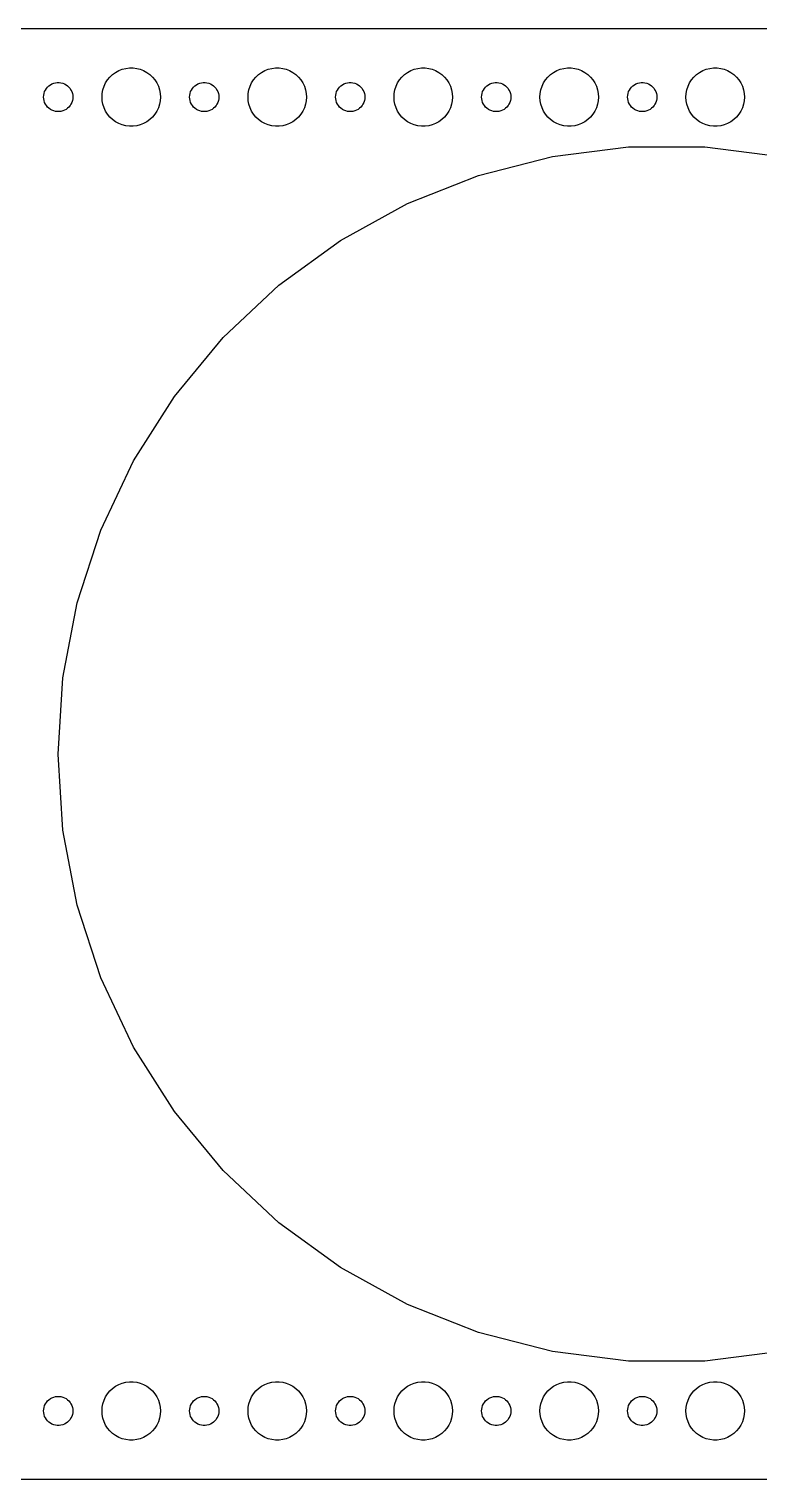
# Model space of a CAD drawing. Header units: metres. Extents: x -337 to 337, y -74 to 74.
# Drawn here: x 64.5 to 139.5, y -74.5 to 74.5 of the extents above; entities that cross this region are included whole.
import ezdxf

# ---------------------------------------------------------------- set-up
doc = ezdxf.new("R2010")
doc.units = ezdxf.units.M

msp = doc.modelspace()

# ---------------------------------------------------------------- linework, layer by layer
for p, q in [((332.314, 74.4901), (-332.314, 74.4901)), ((73.0877, 69.8115), (73.3925, 70.033)), ((73.3925, 70.033), (73.7227, 70.2145)), ((73.7227, 70.2145), (74.073, 70.3532)), ((74.073, 70.3532), (74.4379, 70.4469)), ((74.4379, 70.4469), (74.8116, 70.4941)), ((74.8116, 70.4941), (75.1884, 70.4941)), ((75.1884, 70.4941), (75.5621, 70.4469)), ((75.5621, 70.4469), (75.927, 70.3532)), ((75.927, 70.3532), (76.2773, 70.2145)), ((76.2773, 70.2145), (76.6075, 70.033)), ((76.6075, 70.033), (76.9123, 69.8115)), ((88.0877, 69.8115), (88.3925, 70.033)), ((88.3925, 70.033), (88.7227, 70.2145)), ((88.7227, 70.2145), (89.073, 70.3532)), ((89.073, 70.3532), (89.4379, 70.4469)), ((89.4379, 70.4469), (89.8116, 70.4941)), ((89.8116, 70.4941), (90.1884, 70.4941)), ((90.1884, 70.4941), (90.5621, 70.4469)), ((90.5621, 70.4469), (90.927, 70.3532)), ((90.927, 70.3532), (91.2773, 70.2145)), ((91.2773, 70.2145), (91.6075, 70.033)), ((91.6075, 70.033), (91.9123, 69.8115)), ((103.088, 69.8115), (103.393, 70.033)), ((103.393, 70.033), (103.723, 70.2145)), ((103.723, 70.2145), (104.073, 70.3532)), ((104.073, 70.3532), (104.438, 70.4469)), ((104.438, 70.4469), (104.812, 70.4941)), ((104.812, 70.4941), (105.188, 70.4941)), ((105.188, 70.4941), (105.562, 70.4469)), ((105.562, 70.4469), (105.927, 70.3532)), ((105.927, 70.3532), (106.277, 70.2145)), ((106.277, 70.2145), (106.607, 70.033)), ((106.607, 70.033), (106.912, 69.8115)), ((118.088, 69.8115), (118.393, 70.033)), ((118.393, 70.033), (118.723, 70.2145)), ((118.723, 70.2145), (119.073, 70.3532)), ((119.073, 70.3532), (119.438, 70.4469)), ((119.438, 70.4469), (119.812, 70.4941)), ((119.812, 70.4941), (120.188, 70.4941)), ((120.188, 70.4941), (120.562, 70.4469)), ((120.562, 70.4469), (120.927, 70.3532)), ((120.927, 70.3532), (121.277, 70.2145)), ((121.277, 70.2145), (121.607, 70.033)), ((121.607, 70.033), (121.912, 69.8115)), ((133.088, 69.8115), (133.393, 70.033)), ((133.393, 70.033), (133.723, 70.2145)), ((133.723, 70.2145), (134.073, 70.3532)), ((134.073, 70.3532), (134.438, 70.4469)), ((134.438, 70.4469), (134.812, 70.4941)), ((134.812, 70.4941), (135.188, 70.4941)), ((135.188, 70.4941), (135.562, 70.4469)), ((135.562, 70.4469), (135.927, 70.3532)), ((135.927, 70.3532), (136.277, 70.2145)), ((136.277, 70.2145), (136.607, 70.033)), ((136.607, 70.033), (136.912, 69.8115)), ((66.4065, 68.5268), (66.5439, 68.6558)), ((66.5439, 68.6558), (66.6963, 68.7665)), ((66.6963, 68.7665), (66.8613, 68.8572)), ((66.8613, 68.8572), (67.0365, 68.9266)), ((67.0365, 68.9266), (67.2189, 68.9734)), ((67.2189, 68.9734), (67.4058, 68.997)), ((67.4058, 68.997), (67.5942, 68.997)), ((67.5942, 68.997), (67.7811, 68.9734)), ((67.7811, 68.9734), (67.9635, 68.9266)), ((67.9635, 68.9266), (68.1387, 68.8572)), ((68.1387, 68.8572), (68.3037, 68.7665)), ((68.3037, 68.7665), (68.4561, 68.6558)), ((68.4561, 68.6558), (68.5934, 68.5268)), ((72.0943, 68.2461), (72.2107, 68.6044)), ((72.2107, 68.6044), (72.3711, 68.9453)), ((72.3711, 68.9453), (72.573, 69.2634)), ((72.573, 69.2634), (72.8131, 69.5536)), ((72.8131, 69.5536), (73.0877, 69.8115)), ((76.9123, 69.8115), (77.1869, 69.5536)), ((77.1869, 69.5536), (77.427, 69.2634)), ((77.427, 69.2634), (77.6289, 68.9453)), ((77.6289, 68.9453), (77.7893, 68.6044)), ((77.7893, 68.6044), (77.9057, 68.2461)), ((81.4065, 68.5268), (81.5439, 68.6558)), ((81.5439, 68.6558), (81.6963, 68.7665)), ((81.6963, 68.7665), (81.8613, 68.8572)), ((81.8613, 68.8572), (82.0365, 68.9266)), ((82.0365, 68.9266), (82.2189, 68.9734)), ((82.2189, 68.9734), (82.4058, 68.997)), ((82.4058, 68.997), (82.5942, 68.997)), ((82.5942, 68.997), (82.7811, 68.9734)), ((82.7811, 68.9734), (82.9635, 68.9266)), ((82.9635, 68.9266), (83.1387, 68.8572)), ((83.1387, 68.8572), (83.3037, 68.7665)), ((83.3037, 68.7665), (83.4561, 68.6558)), ((83.4561, 68.6558), (83.5934, 68.5268)), ((87.0943, 68.2461), (87.2107, 68.6044)), ((87.2107, 68.6044), (87.3711, 68.9453)), ((87.3711, 68.9453), (87.573, 69.2634)), ((87.573, 69.2634), (87.8131, 69.5536)), ((87.8131, 69.5536), (88.0877, 69.8115)), ((91.9123, 69.8115), (92.1869, 69.5536)), ((92.1869, 69.5536), (92.427, 69.2634)), ((92.427, 69.2634), (92.6289, 68.9453)), ((92.6289, 68.9453), (92.7893, 68.6044)), ((92.7893, 68.6044), (92.9057, 68.2461)), ((96.4065, 68.5268), (96.5439, 68.6558)), ((96.5439, 68.6558), (96.6963, 68.7665)), ((96.6963, 68.7665), (96.8613, 68.8572)), ((96.8613, 68.8572), (97.0365, 68.9266)), ((97.0365, 68.9266), (97.2189, 68.9734)), ((97.2189, 68.9734), (97.4058, 68.997)), ((97.4058, 68.997), (97.5942, 68.997)), ((97.5942, 68.997), (97.7811, 68.9734)), ((97.7811, 68.9734), (97.9635, 68.9266)), ((97.9635, 68.9266), (98.1387, 68.8572)), ((98.1387, 68.8572), (98.3037, 68.7665)), ((98.3037, 68.7665), (98.4561, 68.6558)), ((98.4561, 68.6558), (98.5934, 68.5268)), ((102.094, 68.2461), (102.211, 68.6044)), ((102.211, 68.6044), (102.371, 68.9453)), ((102.371, 68.9453), (102.573, 69.2634)), ((102.573, 69.2634), (102.813, 69.5536)), ((102.813, 69.5536), (103.088, 69.8115)), ((106.912, 69.8115), (107.187, 69.5536)), ((107.187, 69.5536), (107.427, 69.2634)), ((107.427, 69.2634), (107.629, 68.9453)), ((107.629, 68.9453), (107.789, 68.6044)), ((107.789, 68.6044), (107.906, 68.2461)), ((111.407, 68.5268), (111.544, 68.6558)), ((111.544, 68.6558), (111.696, 68.7665)), ((111.696, 68.7665), (111.861, 68.8572)), ((111.861, 68.8572), (112.036, 68.9266)), ((112.036, 68.9266), (112.219, 68.9734)), ((112.219, 68.9734), (112.406, 68.997)), ((112.406, 68.997), (112.594, 68.997)), ((112.594, 68.997), (112.781, 68.9734)), ((112.781, 68.9734), (112.964, 68.9266)), ((112.964, 68.9266), (113.139, 68.8572)), ((113.139, 68.8572), (113.304, 68.7665)), ((113.304, 68.7665), (113.456, 68.6558)), ((113.456, 68.6558), (113.593, 68.5268)), ((117.094, 68.2461), (117.211, 68.6044)), ((117.211, 68.6044), (117.371, 68.9453)), ((117.371, 68.9453), (117.573, 69.2634)), ((117.573, 69.2634), (117.813, 69.5536)), ((117.813, 69.5536), (118.088, 69.8115)), ((121.912, 69.8115), (122.187, 69.5536)), ((122.187, 69.5536), (122.427, 69.2634)), ((122.427, 69.2634), (122.629, 68.9453)), ((122.629, 68.9453), (122.789, 68.6044)), ((122.789, 68.6044), (122.906, 68.2461)), ((126.407, 68.5268), (126.544, 68.6558)), ((126.544, 68.6558), (126.696, 68.7665)), ((126.696, 68.7665), (126.861, 68.8572)), ((126.861, 68.8572), (127.036, 68.9266)), ((127.036, 68.9266), (127.219, 68.9734)), ((127.219, 68.9734), (127.406, 68.997)), ((127.406, 68.997), (127.594, 68.997)), ((127.594, 68.997), (127.781, 68.9734)), ((127.781, 68.9734), (127.964, 68.9266)), ((127.964, 68.9266), (128.139, 68.8572)), ((128.139, 68.8572), (128.304, 68.7665)), ((128.304, 68.7665), (128.456, 68.6558)), ((128.456, 68.6558), (128.593, 68.5268)), ((132.094, 68.2461), (132.211, 68.6044)), ((132.211, 68.6044), (132.371, 68.9453)), ((132.371, 68.9453), (132.573, 69.2634)), ((132.573, 69.2634), (132.813, 69.5536)), ((132.813, 69.5536), (133.088, 69.8115)), ((136.912, 69.8115), (137.187, 69.5536)), ((137.187, 69.5536), (137.427, 69.2634)), ((137.427, 69.2634), (137.629, 68.9453)), ((137.629, 68.9453), (137.789, 68.6044)), ((137.789, 68.6044), (137.906, 68.2461)), ((66, 67.5), (66.0118, 67.688)), ((66.0118, 67.312), (66, 67.5)), ((66.0118, 67.688), (66.0471, 67.873)), ((66.0471, 67.127), (66.0118, 67.312)), ((66.0471, 67.873), (66.1053, 68.0522)), ((66.1053, 66.9478), (66.0471, 67.127)), ((66.1053, 68.0522), (66.1855, 68.2226)), ((66.1855, 68.2226), (66.2865, 68.3817)), ((66.2865, 68.3817), (66.4065, 68.5268)), ((68.5934, 68.5268), (68.7135, 68.3817)), ((68.7135, 68.3817), (68.8145, 68.2226)), ((68.8145, 68.2226), (68.8947, 68.0522)), ((68.8947, 68.0522), (68.9529, 67.873)), ((68.9529, 67.127), (68.8947, 66.9478)), ((68.9529, 67.873), (68.9882, 67.688)), ((68.9882, 67.312), (68.9529, 67.127)), ((68.9882, 67.688), (69, 67.5)), ((69, 67.5), (68.9882, 67.312)), ((72, 67.5), (72.0237, 67.876)), ((72.0237, 67.124), (72, 67.5)), ((72.0237, 67.876), (72.0943, 68.2461)), ((72.0943, 66.7539), (72.0237, 67.124)), ((77.9057, 68.2461), (77.9763, 67.876)), ((77.9763, 67.124), (77.9057, 66.7539)), ((77.9763, 67.876), (78, 67.5)), ((78, 67.5), (77.9763, 67.124)), ((81, 67.5), (81.0118, 67.688)), ((81.0118, 67.312), (81, 67.5)), ((81.0118, 67.688), (81.0471, 67.873)), ((81.0471, 67.127), (81.0118, 67.312)), ((81.0471, 67.873), (81.1053, 68.0522)), ((81.1053, 66.9478), (81.0471, 67.127)), ((81.1053, 68.0522), (81.1855, 68.2226)), ((81.1855, 68.2226), (81.2865, 68.3817)), ((81.2865, 68.3817), (81.4065, 68.5268)), ((83.5934, 68.5268), (83.7135, 68.3817)), ((83.7135, 68.3817), (83.8145, 68.2226)), ((83.8145, 68.2226), (83.8947, 68.0522)), ((83.8947, 68.0522), (83.9529, 67.873)), ((83.9529, 67.127), (83.8947, 66.9478)), ((83.9529, 67.873), (83.9882, 67.688)), ((83.9882, 67.312), (83.9529, 67.127)), ((83.9882, 67.688), (84, 67.5)), ((84, 67.5), (83.9882, 67.312)), ((87, 67.5), (87.0237, 67.876)), ((87.0237, 67.124), (87, 67.5)), ((87.0237, 67.876), (87.0943, 68.2461)), ((87.0943, 66.7539), (87.0237, 67.124)), ((92.9057, 68.2461), (92.9763, 67.876)), ((92.9763, 67.124), (92.9057, 66.7539)), ((92.9763, 67.876), (93, 67.5)), ((93, 67.5), (92.9763, 67.124)), ((96, 67.5), (96.0118, 67.688)), ((96.0118, 67.312), (96, 67.5)), ((96.0118, 67.688), (96.0471, 67.873)), ((96.0471, 67.127), (96.0118, 67.312)), ((96.0471, 67.873), (96.1053, 68.0522)), ((96.1053, 66.9478), (96.0471, 67.127)), ((96.1053, 68.0522), (96.1855, 68.2226)), ((96.1855, 68.2226), (96.2865, 68.3817)), ((96.2865, 68.3817), (96.4065, 68.5268)), ((98.5934, 68.5268), (98.7135, 68.3817)), ((98.7135, 68.3817), (98.8145, 68.2226)), ((98.8145, 68.2226), (98.8947, 68.0522)), ((98.8947, 68.0522), (98.9529, 67.873)), ((98.9529, 67.127), (98.8947, 66.9478)), ((98.9529, 67.873), (98.9882, 67.688)), ((98.9882, 67.312), (98.9529, 67.127)), ((98.9882, 67.688), (99, 67.5)), ((99, 67.5), (98.9882, 67.312)), ((102, 67.5), (102.024, 67.876)), ((102.024, 67.124), (102, 67.5)), ((102.024, 67.876), (102.094, 68.2461)), ((102.094, 66.7539), (102.024, 67.124)), ((107.906, 68.2461), (107.976, 67.876)), ((107.976, 67.124), (107.906, 66.7539)), ((107.976, 67.876), (108, 67.5)), ((108, 67.5), (107.976, 67.124)), ((111, 67.5), (111.012, 67.688)), ((111.012, 67.312), (111, 67.5)), ((111.012, 67.688), (111.047, 67.873)), ((111.047, 67.127), (111.012, 67.312)), ((111.047, 67.873), (111.105, 68.0522)), ((111.105, 66.9478), (111.047, 67.127)), ((111.105, 68.0522), (111.186, 68.2226)), ((111.186, 68.2226), (111.286, 68.3817)), ((111.286, 68.3817), (111.407, 68.5268)), ((113.593, 68.5268), (113.714, 68.3817)), ((113.714, 68.3817), (113.814, 68.2226)), ((113.814, 68.2226), (113.895, 68.0522)), ((113.895, 68.0522), (113.953, 67.873)), ((113.953, 67.127), (113.895, 66.9478)), ((113.953, 67.873), (113.988, 67.688)), ((113.988, 67.312), (113.953, 67.127)), ((113.988, 67.688), (114, 67.5)), ((114, 67.5), (113.988, 67.312)), ((117, 67.5), (117.024, 67.876)), ((117.024, 67.124), (117, 67.5)), ((117.024, 67.876), (117.094, 68.2461)), ((117.094, 66.7539), (117.024, 67.124)), ((122.906, 68.2461), (122.976, 67.876)), ((122.976, 67.124), (122.906, 66.7539)), ((122.976, 67.876), (123, 67.5)), ((123, 67.5), (122.976, 67.124)), ((126, 67.5), (126.012, 67.688)), ((126.012, 67.312), (126, 67.5)), ((126.012, 67.688), (126.047, 67.873)), ((126.047, 67.127), (126.012, 67.312)), ((126.047, 67.873), (126.105, 68.0522)), ((126.105, 66.9478), (126.047, 67.127)), ((126.105, 68.0522), (126.186, 68.2226)), ((126.186, 68.2226), (126.286, 68.3817)), ((126.286, 68.3817), (126.407, 68.5268)), ((128.593, 68.5268), (128.714, 68.3817)), ((128.714, 68.3817), (128.814, 68.2226)), ((128.814, 68.2226), (128.895, 68.0522)), ((128.895, 68.0522), (128.953, 67.873)), ((128.953, 67.127), (128.895, 66.9478)), ((128.953, 67.873), (128.988, 67.688)), ((128.988, 67.312), (128.953, 67.127)), ((128.988, 67.688), (129, 67.5)), ((129, 67.5), (128.988, 67.312)), ((132, 67.5), (132.024, 67.876)), ((132.024, 67.124), (132, 67.5)), ((132.024, 67.876), (132.094, 68.2461)), ((132.094, 66.7539), (132.024, 67.124)), ((137.906, 68.2461), (137.976, 67.876)), ((137.976, 67.124), (137.906, 66.7539)), ((137.976, 67.876), (138, 67.5)), ((138, 67.5), (137.976, 67.124)), ((66.1855, 66.7774), (66.1053, 66.9478)), ((66.2865, 66.6183), (66.1855, 66.7774)), ((66.4065, 66.4732), (66.2865, 66.6183)), ((66.5439, 66.3442), (66.4065, 66.4732)), ((66.6963, 66.2335), (66.5439, 66.3442)), ((66.8613, 66.1428), (66.6963, 66.2335)), ((67.0365, 66.0734), (66.8613, 66.1428)), ((67.2189, 66.0266), (67.0365, 66.0734)), ((67.4058, 66.003), (67.2189, 66.0266)), ((67.5942, 66.003), (67.4058, 66.003)), ((67.7811, 66.0266), (67.5942, 66.003)), ((67.9635, 66.0734), (67.7811, 66.0266)), ((68.1387, 66.1428), (67.9635, 66.0734)), ((68.3037, 66.2335), (68.1387, 66.1428)), ((68.4561, 66.3442), (68.3037, 66.2335)), ((68.5934, 66.4732), (68.4561, 66.3442)), ((68.7135, 66.6183), (68.5934, 66.4732)), ((68.8145, 66.7774), (68.7135, 66.6183)), ((68.8947, 66.9478), (68.8145, 66.7774)), ((72.2107, 66.3956), (72.0943, 66.7539)), ((72.3711, 66.0547), (72.2107, 66.3956)), ((72.573, 65.7366), (72.3711, 66.0547)), ((72.8131, 65.4464), (72.573, 65.7366)), ((77.427, 65.7366), (77.1869, 65.4464)), ((77.6289, 66.0547), (77.427, 65.7366)), ((77.7893, 66.3956), (77.6289, 66.0547)), ((77.9057, 66.7539), (77.7893, 66.3956)), ((81.1855, 66.7774), (81.1053, 66.9478)), ((81.2865, 66.6183), (81.1855, 66.7774)), ((81.4065, 66.4732), (81.2865, 66.6183)), ((81.5439, 66.3442), (81.4065, 66.4732)), ((81.6963, 66.2335), (81.5439, 66.3442)), ((81.8613, 66.1428), (81.6963, 66.2335)), ((82.0365, 66.0734), (81.8613, 66.1428)), ((82.2189, 66.0266), (82.0365, 66.0734)), ((82.4058, 66.003), (82.2189, 66.0266)), ((82.5942, 66.003), (82.4058, 66.003)), ((82.7811, 66.0266), (82.5942, 66.003)), ((82.9635, 66.0734), (82.7811, 66.0266)), ((83.1387, 66.1428), (82.9635, 66.0734)), ((83.3037, 66.2335), (83.1387, 66.1428)), ((83.4561, 66.3442), (83.3037, 66.2335)), ((83.5934, 66.4732), (83.4561, 66.3442)), ((83.7135, 66.6183), (83.5934, 66.4732)), ((83.8145, 66.7774), (83.7135, 66.6183)), ((83.8947, 66.9478), (83.8145, 66.7774)), ((87.2107, 66.3956), (87.0943, 66.7539)), ((87.3711, 66.0547), (87.2107, 66.3956)), ((87.573, 65.7366), (87.3711, 66.0547)), ((87.8131, 65.4464), (87.573, 65.7366)), ((92.427, 65.7366), (92.1869, 65.4464)), ((92.6289, 66.0547), (92.427, 65.7366)), ((92.7893, 66.3956), (92.6289, 66.0547)), ((92.9057, 66.7539), (92.7893, 66.3956)), ((96.1855, 66.7774), (96.1053, 66.9478)), ((96.2865, 66.6183), (96.1855, 66.7774)), ((96.4065, 66.4732), (96.2865, 66.6183)), ((96.5439, 66.3442), (96.4065, 66.4732)), ((96.6963, 66.2335), (96.5439, 66.3442)), ((96.8613, 66.1428), (96.6963, 66.2335)), ((97.0365, 66.0734), (96.8613, 66.1428)), ((97.2189, 66.0266), (97.0365, 66.0734)), ((97.4058, 66.003), (97.2189, 66.0266)), ((97.5942, 66.003), (97.4058, 66.003)), ((97.7811, 66.0266), (97.5942, 66.003)), ((97.9635, 66.0734), (97.7811, 66.0266)), ((98.1387, 66.1428), (97.9635, 66.0734)), ((98.3037, 66.2335), (98.1387, 66.1428)), ((98.4561, 66.3442), (98.3037, 66.2335)), ((98.5934, 66.4732), (98.4561, 66.3442)), ((98.7135, 66.6183), (98.5934, 66.4732)), ((98.8145, 66.7774), (98.7135, 66.6183)), ((98.8947, 66.9478), (98.8145, 66.7774)), ((102.211, 66.3956), (102.094, 66.7539)), ((102.371, 66.0547), (102.211, 66.3956)), ((102.573, 65.7366), (102.371, 66.0547)), ((102.813, 65.4464), (102.573, 65.7366)), ((107.427, 65.7366), (107.187, 65.4464)), ((107.629, 66.0547), (107.427, 65.7366)), ((107.789, 66.3956), (107.629, 66.0547)), ((107.906, 66.7539), (107.789, 66.3956)), ((111.186, 66.7774), (111.105, 66.9478)), ((111.286, 66.6183), (111.186, 66.7774)), ((111.407, 66.4732), (111.286, 66.6183)), ((111.544, 66.3442), (111.407, 66.4732)), ((111.696, 66.2335), (111.544, 66.3442)), ((111.861, 66.1428), (111.696, 66.2335)), ((112.036, 66.0734), (111.861, 66.1428)), ((112.219, 66.0266), (112.036, 66.0734)), ((112.406, 66.003), (112.219, 66.0266)), ((112.594, 66.003), (112.406, 66.003)), ((112.781, 66.0266), (112.594, 66.003)), ((112.964, 66.0734), (112.781, 66.0266)), ((113.139, 66.1428), (112.964, 66.0734)), ((113.304, 66.2335), (113.139, 66.1428)), ((113.456, 66.3442), (113.304, 66.2335)), ((113.593, 66.4732), (113.456, 66.3442)), ((113.714, 66.6183), (113.593, 66.4732)), ((113.814, 66.7774), (113.714, 66.6183)), ((113.895, 66.9478), (113.814, 66.7774)), ((117.211, 66.3956), (117.094, 66.7539)), ((117.371, 66.0547), (117.211, 66.3956)), ((117.573, 65.7366), (117.371, 66.0547)), ((117.813, 65.4464), (117.573, 65.7366)), ((122.427, 65.7366), (122.187, 65.4464)), ((122.629, 66.0547), (122.427, 65.7366)), ((122.789, 66.3956), (122.629, 66.0547)), ((122.906, 66.7539), (122.789, 66.3956)), ((126.186, 66.7774), (126.105, 66.9478)), ((126.286, 66.6183), (126.186, 66.7774)), ((126.407, 66.4732), (126.286, 66.6183)), ((126.544, 66.3442), (126.407, 66.4732)), ((126.696, 66.2335), (126.544, 66.3442)), ((126.861, 66.1428), (126.696, 66.2335)), ((127.036, 66.0734), (126.861, 66.1428)), ((127.219, 66.0266), (127.036, 66.0734)), ((127.406, 66.003), (127.219, 66.0266)), ((127.594, 66.003), (127.406, 66.003)), ((127.781, 66.0266), (127.594, 66.003)), ((127.964, 66.0734), (127.781, 66.0266)), ((128.139, 66.1428), (127.964, 66.0734)), ((128.304, 66.2335), (128.139, 66.1428)), ((128.456, 66.3442), (128.304, 66.2335)), ((128.593, 66.4732), (128.456, 66.3442)), ((128.714, 66.6183), (128.593, 66.4732)), ((128.814, 66.7774), (128.714, 66.6183)), ((128.895, 66.9478), (128.814, 66.7774)), ((132.211, 66.3956), (132.094, 66.7539)), ((132.371, 66.0547), (132.211, 66.3956)), ((132.573, 65.7366), (132.371, 66.0547)), ((132.813, 65.4464), (132.573, 65.7366)), ((137.427, 65.7366), (137.187, 65.4464)), ((137.629, 66.0547), (137.427, 65.7366)), ((137.789, 66.3956), (137.629, 66.0547)), ((137.906, 66.7539), (137.789, 66.3956)), ((73.0877, 65.1885), (72.8131, 65.4464)), ((73.3925, 64.967), (73.0877, 65.1885)), ((73.7227, 64.7855), (73.3925, 64.967)), ((74.073, 64.6468), (73.7227, 64.7855)), ((74.4379, 64.5531), (74.073, 64.6468)), ((74.8116, 64.5059), (74.4379, 64.5531)), ((75.1884, 64.5059), (74.8116, 64.5059)), ((75.5621, 64.5531), (75.1884, 64.5059)), ((75.927, 64.6468), (75.5621, 64.5531)), ((76.2773, 64.7855), (75.927, 64.6468)), ((76.6075, 64.967), (76.2773, 64.7855)), ((76.9123, 65.1885), (76.6075, 64.967)), ((77.1869, 65.4464), (76.9123, 65.1885)), ((88.0877, 65.1885), (87.8131, 65.4464)), ((88.3925, 64.967), (88.0877, 65.1885)), ((88.7227, 64.7855), (88.3925, 64.967)), ((89.073, 64.6468), (88.7227, 64.7855)), ((89.4379, 64.5531), (89.073, 64.6468)), ((89.8116, 64.5059), (89.4379, 64.5531)), ((90.1884, 64.5059), (89.8116, 64.5059)), ((90.5621, 64.5531), (90.1884, 64.5059)), ((90.927, 64.6468), (90.5621, 64.5531)), ((91.2773, 64.7855), (90.927, 64.6468)), ((91.6075, 64.967), (91.2773, 64.7855)), ((91.9123, 65.1885), (91.6075, 64.967)), ((92.1869, 65.4464), (91.9123, 65.1885)), ((103.088, 65.1885), (102.813, 65.4464)), ((103.393, 64.967), (103.088, 65.1885)), ((103.723, 64.7855), (103.393, 64.967)), ((104.073, 64.6468), (103.723, 64.7855)), ((104.438, 64.5531), (104.073, 64.6468)), ((104.812, 64.5059), (104.438, 64.5531)), ((105.188, 64.5059), (104.812, 64.5059)), ((105.562, 64.5531), (105.188, 64.5059)), ((105.927, 64.6468), (105.562, 64.5531)), ((106.277, 64.7855), (105.927, 64.6468)), ((106.607, 64.967), (106.277, 64.7855)), ((106.912, 65.1885), (106.607, 64.967)), ((107.187, 65.4464), (106.912, 65.1885)), ((118.088, 65.1885), (117.813, 65.4464)), ((118.393, 64.967), (118.088, 65.1885)), ((118.723, 64.7855), (118.393, 64.967)), ((119.073, 64.6468), (118.723, 64.7855)), ((119.438, 64.5531), (119.073, 64.6468)), ((119.812, 64.5059), (119.438, 64.5531)), ((120.188, 64.5059), (119.812, 64.5059)), ((120.562, 64.5531), (120.188, 64.5059)), ((120.927, 64.6468), (120.562, 64.5531)), ((121.277, 64.7855), (120.927, 64.6468)), ((121.607, 64.967), (121.277, 64.7855)), ((121.912, 65.1885), (121.607, 64.967)), ((122.187, 65.4464), (121.912, 65.1885)), ((133.088, 65.1885), (132.813, 65.4464)), ((133.393, 64.967), (133.088, 65.1885)), ((133.723, 64.7855), (133.393, 64.967)), ((134.073, 64.6468), (133.723, 64.7855)), ((134.438, 64.5531), (134.073, 64.6468)), ((134.812, 64.5059), (134.438, 64.5531)), ((135.188, 64.5059), (134.812, 64.5059)), ((135.562, 64.5531), (135.188, 64.5059)), ((135.927, 64.6468), (135.562, 64.5531)), ((136.277, 64.7855), (135.927, 64.6468)), ((136.607, 64.967), (136.277, 64.7855)), ((136.912, 65.1885), (136.607, 64.967)), ((137.187, 65.4464), (136.912, 65.1885)), ((110.686, 59.441), (118.289, 61.3929)), ((118.289, 61.3929), (126.076, 62.3767)), ((126.076, 62.3767), (133.924, 62.3767)), ((133.924, 62.3767), (141.711, 61.3929)), ((103.389, 56.5517), (110.686, 59.441)), ((96.5108, 52.7705), (103.389, 56.5517)), ((90.161, 48.1571), (96.5108, 52.7705)), ((84.4395, 42.7842), (90.161, 48.1571)), ((79.4364, 36.7366), (84.4395, 42.7842)), ((75.2308, 30.1096), (79.4364, 36.7366)), ((71.889, 23.0078), (75.2308, 30.1096)), ((69.4635, 15.5431), (71.889, 23.0078)), ((67.9928, 7.83331), (69.4635, 15.5431)), ((67.5, 0), (67.9928, 7.83331)), ((67.9928, -7.83331), (67.5, 0)), ((69.4635, -15.5431), (67.9928, -7.83331)), ((71.889, -23.0078), (69.4635, -15.5431)), ((75.2308, -30.1096), (71.889, -23.0078)), ((79.4364, -36.7366), (75.2308, -30.1096)), ((84.4395, -42.7842), (79.4364, -36.7366)), ((90.161, -48.1571), (84.4395, -42.7842)), ((96.5108, -52.7705), (90.161, -48.1571)), ((103.389, -56.5517), (96.5108, -52.7705)), ((110.686, -59.441), (103.389, -56.5517)), ((118.289, -61.3929), (110.686, -59.441)), ((126.076, -62.3767), (118.289, -61.3929)), ((133.924, -62.3767), (126.076, -62.3767)), ((141.711, -61.3929), (133.924, -62.3767)), ((72.573, -65.7366), (72.8131, -65.4464)), ((72.8131, -65.4464), (73.0877, -65.1885)), ((73.0877, -65.1885), (73.3925, -64.967)), ((73.3925, -64.967), (73.7227, -64.7855)), ((73.7227, -64.7855), (74.073, -64.6468)), ((74.073, -64.6468), (74.4379, -64.5531)), ((74.4379, -64.5531), (74.8116, -64.5059)), ((74.8116, -64.5059), (75.1884, -64.5059)), ((75.1884, -64.5059), (75.5621, -64.5531)), ((75.5621, -64.5531), (75.927, -64.6468)), ((75.927, -64.6468), (76.2773, -64.7855)), ((76.2773, -64.7855), (76.6075, -64.967)), ((76.6075, -64.967), (76.9123, -65.1885)), ((76.9123, -65.1885), (77.1869, -65.4464)), ((77.1869, -65.4464), (77.427, -65.7366)), ((87.573, -65.7366), (87.8131, -65.4464)), ((87.8131, -65.4464), (88.0877, -65.1885)), ((88.0877, -65.1885), (88.3925, -64.967)), ((88.3925, -64.967), (88.7227, -64.7855)), ((88.7227, -64.7855), (89.073, -64.6468)), ((89.073, -64.6468), (89.4379, -64.5531)), ((89.4379, -64.5531), (89.8116, -64.5059)), ((89.8116, -64.5059), (90.1884, -64.5059)), ((90.1884, -64.5059), (90.5621, -64.5531)), ((90.5621, -64.5531), (90.927, -64.6468)), ((90.927, -64.6468), (91.2773, -64.7855)), ((91.2773, -64.7855), (91.6075, -64.967)), ((91.6075, -64.967), (91.9123, -65.1885)), ((91.9123, -65.1885), (92.1869, -65.4464)), ((92.1869, -65.4464), (92.427, -65.7366)), ((102.573, -65.7366), (102.813, -65.4464)), ((102.813, -65.4464), (103.088, -65.1885)), ((103.088, -65.1885), (103.393, -64.967)), ((103.393, -64.967), (103.723, -64.7855)), ((103.723, -64.7855), (104.073, -64.6468)), ((104.073, -64.6468), (104.438, -64.5531)), ((104.438, -64.5531), (104.812, -64.5059)), ((104.812, -64.5059), (105.188, -64.5059)), ((105.188, -64.5059), (105.562, -64.5531)), ((105.562, -64.5531), (105.927, -64.6468)), ((105.927, -64.6468), (106.277, -64.7855)), ((106.277, -64.7855), (106.607, -64.967)), ((106.607, -64.967), (106.912, -65.1885)), ((106.912, -65.1885), (107.187, -65.4464)), ((107.187, -65.4464), (107.427, -65.7366)), ((117.573, -65.7366), (117.813, -65.4464)), ((117.813, -65.4464), (118.088, -65.1885)), ((118.088, -65.1885), (118.393, -64.967)), ((118.393, -64.967), (118.723, -64.7855)), ((118.723, -64.7855), (119.073, -64.6468)), ((119.073, -64.6468), (119.438, -64.5531)), ((119.438, -64.5531), (119.812, -64.5059)), ((119.812, -64.5059), (120.188, -64.5059)), ((120.188, -64.5059), (120.562, -64.5531)), ((120.562, -64.5531), (120.927, -64.6468)), ((120.927, -64.6468), (121.277, -64.7855)), ((121.277, -64.7855), (121.607, -64.967)), ((121.607, -64.967), (121.912, -65.1885)), ((121.912, -65.1885), (122.187, -65.4464)), ((122.187, -65.4464), (122.427, -65.7366)), ((132.573, -65.7366), (132.813, -65.4464)), ((132.813, -65.4464), (133.088, -65.1885)), ((133.088, -65.1885), (133.393, -64.967)), ((133.393, -64.967), (133.723, -64.7855)), ((133.723, -64.7855), (134.073, -64.6468)), ((134.073, -64.6468), (134.438, -64.5531)), ((134.438, -64.5531), (134.812, -64.5059)), ((134.812, -64.5059), (135.188, -64.5059)), ((135.188, -64.5059), (135.562, -64.5531)), ((135.562, -64.5531), (135.927, -64.6468)), ((135.927, -64.6468), (136.277, -64.7855)), ((136.277, -64.7855), (136.607, -64.967)), ((136.607, -64.967), (136.912, -65.1885)), ((136.912, -65.1885), (137.187, -65.4464)), ((137.187, -65.4464), (137.427, -65.7366)), ((66.0471, -67.127), (66.1053, -66.9478)), ((66.1053, -66.9478), (66.1855, -66.7774)), ((66.1855, -66.7774), (66.2865, -66.6183)), ((66.2865, -66.6183), (66.4065, -66.4732)), ((66.4065, -66.4732), (66.5439, -66.3442)), ((66.5439, -66.3442), (66.6963, -66.2335)), ((66.6963, -66.2335), (66.8613, -66.1428)), ((66.8613, -66.1428), (67.0365, -66.0734)), ((67.0365, -66.0734), (67.2189, -66.0266)), ((67.2189, -66.0266), (67.4058, -66.003)), ((67.4058, -66.003), (67.5942, -66.003)), ((67.5942, -66.003), (67.7811, -66.0266)), ((67.7811, -66.0266), (67.9635, -66.0734)), ((67.9635, -66.0734), (68.1387, -66.1428)), ((68.1387, -66.1428), (68.3037, -66.2335)), ((68.3037, -66.2335), (68.4561, -66.3442)), ((68.4561, -66.3442), (68.5934, -66.4732)), ((68.5934, -66.4732), (68.7135, -66.6183)), ((68.7135, -66.6183), (68.8145, -66.7774)), ((68.8145, -66.7774), (68.8947, -66.9478)), ((68.8947, -66.9478), (68.9529, -67.127)), ((72.0237, -67.124), (72.0943, -66.7539)), ((72.0943, -66.7539), (72.2107, -66.3956)), ((72.2107, -66.3956), (72.3711, -66.0547)), ((72.3711, -66.0547), (72.573, -65.7366)), ((77.427, -65.7366), (77.6289, -66.0547)), ((77.6289, -66.0547), (77.7893, -66.3956)), ((77.7893, -66.3956), (77.9057, -66.7539)), ((77.9057, -66.7539), (77.9763, -67.124)), ((81.0471, -67.127), (81.1053, -66.9478)), ((81.1053, -66.9478), (81.1855, -66.7774)), ((81.1855, -66.7774), (81.2865, -66.6183)), ((81.2865, -66.6183), (81.4065, -66.4732)), ((81.4065, -66.4732), (81.5439, -66.3442)), ((81.5439, -66.3442), (81.6963, -66.2335)), ((81.6963, -66.2335), (81.8613, -66.1428)), ((81.8613, -66.1428), (82.0365, -66.0734)), ((82.0365, -66.0734), (82.2189, -66.0266)), ((82.2189, -66.0266), (82.4058, -66.003)), ((82.4058, -66.003), (82.5942, -66.003)), ((82.5942, -66.003), (82.7811, -66.0266)), ((82.7811, -66.0266), (82.9635, -66.0734)), ((82.9635, -66.0734), (83.1387, -66.1428)), ((83.1387, -66.1428), (83.3037, -66.2335)), ((83.3037, -66.2335), (83.4561, -66.3442)), ((83.4561, -66.3442), (83.5934, -66.4732)), ((83.5934, -66.4732), (83.7135, -66.6183)), ((83.7135, -66.6183), (83.8145, -66.7774)), ((83.8145, -66.7774), (83.8947, -66.9478)), ((83.8947, -66.9478), (83.9529, -67.127)), ((87.0237, -67.124), (87.0943, -66.7539)), ((87.0943, -66.7539), (87.2107, -66.3956)), ((87.2107, -66.3956), (87.3711, -66.0547)), ((87.3711, -66.0547), (87.573, -65.7366)), ((92.427, -65.7366), (92.6289, -66.0547)), ((92.6289, -66.0547), (92.7893, -66.3956)), ((92.7893, -66.3956), (92.9057, -66.7539)), ((92.9057, -66.7539), (92.9763, -67.124)), ((96.0471, -67.127), (96.1053, -66.9478)), ((96.1053, -66.9478), (96.1855, -66.7774)), ((96.1855, -66.7774), (96.2865, -66.6183)), ((96.2865, -66.6183), (96.4065, -66.4732)), ((96.4065, -66.4732), (96.5439, -66.3442)), ((96.5439, -66.3442), (96.6963, -66.2335)), ((96.6963, -66.2335), (96.8613, -66.1428)), ((96.8613, -66.1428), (97.0365, -66.0734)), ((97.0365, -66.0734), (97.2189, -66.0266)), ((97.2189, -66.0266), (97.4058, -66.003)), ((97.4058, -66.003), (97.5942, -66.003)), ((97.5942, -66.003), (97.7811, -66.0266)), ((97.7811, -66.0266), (97.9635, -66.0734)), ((97.9635, -66.0734), (98.1387, -66.1428)), ((98.1387, -66.1428), (98.3037, -66.2335)), ((98.3037, -66.2335), (98.4561, -66.3442)), ((98.4561, -66.3442), (98.5934, -66.4732)), ((98.5934, -66.4732), (98.7135, -66.6183)), ((98.7135, -66.6183), (98.8145, -66.7774)), ((98.8145, -66.7774), (98.8947, -66.9478)), ((98.8947, -66.9478), (98.9529, -67.127)), ((102.024, -67.124), (102.094, -66.7539)), ((102.094, -66.7539), (102.211, -66.3956)), ((102.211, -66.3956), (102.371, -66.0547)), ((102.371, -66.0547), (102.573, -65.7366)), ((107.427, -65.7366), (107.629, -66.0547)), ((107.629, -66.0547), (107.789, -66.3956)), ((107.789, -66.3956), (107.906, -66.7539)), ((107.906, -66.7539), (107.976, -67.124)), ((111.047, -67.127), (111.105, -66.9478)), ((111.105, -66.9478), (111.186, -66.7774)), ((111.186, -66.7774), (111.286, -66.6183)), ((111.286, -66.6183), (111.407, -66.4732)), ((111.407, -66.4732), (111.544, -66.3442)), ((111.544, -66.3442), (111.696, -66.2335)), ((111.696, -66.2335), (111.861, -66.1428)), ((111.861, -66.1428), (112.036, -66.0734)), ((112.036, -66.0734), (112.219, -66.0266)), ((112.219, -66.0266), (112.406, -66.003)), ((112.406, -66.003), (112.594, -66.003)), ((112.594, -66.003), (112.781, -66.0266)), ((112.781, -66.0266), (112.964, -66.0734)), ((112.964, -66.0734), (113.139, -66.1428)), ((113.139, -66.1428), (113.304, -66.2335)), ((113.304, -66.2335), (113.456, -66.3442)), ((113.456, -66.3442), (113.593, -66.4732)), ((113.593, -66.4732), (113.714, -66.6183)), ((113.714, -66.6183), (113.814, -66.7774)), ((113.814, -66.7774), (113.895, -66.9478)), ((113.895, -66.9478), (113.953, -67.127)), ((117.024, -67.124), (117.094, -66.7539)), ((117.094, -66.7539), (117.211, -66.3956)), ((117.211, -66.3956), (117.371, -66.0547)), ((117.371, -66.0547), (117.573, -65.7366)), ((122.427, -65.7366), (122.629, -66.0547)), ((122.629, -66.0547), (122.789, -66.3956)), ((122.789, -66.3956), (122.906, -66.7539)), ((122.906, -66.7539), (122.976, -67.124)), ((126.047, -67.127), (126.105, -66.9478)), ((126.105, -66.9478), (126.186, -66.7774)), ((126.186, -66.7774), (126.286, -66.6183)), ((126.286, -66.6183), (126.407, -66.4732)), ((126.407, -66.4732), (126.544, -66.3442)), ((126.544, -66.3442), (126.696, -66.2335)), ((126.696, -66.2335), (126.861, -66.1428)), ((126.861, -66.1428), (127.036, -66.0734)), ((127.036, -66.0734), (127.219, -66.0266)), ((127.219, -66.0266), (127.406, -66.003)), ((127.406, -66.003), (127.594, -66.003)), ((127.594, -66.003), (127.781, -66.0266)), ((127.781, -66.0266), (127.964, -66.0734)), ((127.964, -66.0734), (128.139, -66.1428)), ((128.139, -66.1428), (128.304, -66.2335)), ((128.304, -66.2335), (128.456, -66.3442)), ((128.456, -66.3442), (128.593, -66.4732)), ((128.593, -66.4732), (128.714, -66.6183)), ((128.714, -66.6183), (128.814, -66.7774)), ((128.814, -66.7774), (128.895, -66.9478)), ((128.895, -66.9478), (128.953, -67.127)), ((132.024, -67.124), (132.094, -66.7539)), ((132.094, -66.7539), (132.211, -66.3956)), ((132.211, -66.3956), (132.371, -66.0547)), ((132.371, -66.0547), (132.573, -65.7366)), ((137.427, -65.7366), (137.629, -66.0547)), ((137.629, -66.0547), (137.789, -66.3956)), ((137.789, -66.3956), (137.906, -66.7539)), ((137.906, -66.7539), (137.976, -67.124)), ((66, -67.5), (66.0118, -67.312)), ((66.0118, -67.688), (66, -67.5)), ((66.0118, -67.312), (66.0471, -67.127)), ((66.0471, -67.873), (66.0118, -67.688)), ((66.1053, -68.0522), (66.0471, -67.873)), ((66.1855, -68.2226), (66.1053, -68.0522)), ((66.2865, -68.3817), (66.1855, -68.2226)), ((66.4065, -68.5268), (66.2865, -68.3817)), ((66.5439, -68.6558), (66.4065, -68.5268)), ((68.5934, -68.5268), (68.4561, -68.6558)), ((68.7135, -68.3817), (68.5934, -68.5268)), ((68.8145, -68.2226), (68.7135, -68.3817)), ((68.8947, -68.0522), (68.8145, -68.2226)), ((68.9529, -67.873), (68.8947, -68.0522)), ((68.9529, -67.127), (68.9882, -67.312)), ((68.9882, -67.688), (68.9529, -67.873)), ((68.9882, -67.312), (69, -67.5)), ((69, -67.5), (68.9882, -67.688)), ((72, -67.5), (72.0237, -67.124)), ((72.0237, -67.876), (72, -67.5)), ((72.0943, -68.2461), (72.0237, -67.876)), ((72.2107, -68.6044), (72.0943, -68.2461)), ((77.9057, -68.2461), (77.7893, -68.6044)), ((77.9763, -67.876), (77.9057, -68.2461)), ((77.9763, -67.124), (78, -67.5)), ((78, -67.5), (77.9763, -67.876)), ((81, -67.5), (81.0118, -67.312)), ((81.0118, -67.688), (81, -67.5)), ((81.0118, -67.312), (81.0471, -67.127)), ((81.0471, -67.873), (81.0118, -67.688)), ((81.1053, -68.0522), (81.0471, -67.873)), ((81.1855, -68.2226), (81.1053, -68.0522)), ((81.2865, -68.3817), (81.1855, -68.2226)), ((81.4065, -68.5268), (81.2865, -68.3817)), ((81.5439, -68.6558), (81.4065, -68.5268)), ((83.5934, -68.5268), (83.4561, -68.6558)), ((83.7135, -68.3817), (83.5934, -68.5268)), ((83.8145, -68.2226), (83.7135, -68.3817)), ((83.8947, -68.0522), (83.8145, -68.2226)), ((83.9529, -67.873), (83.8947, -68.0522)), ((83.9529, -67.127), (83.9882, -67.312)), ((83.9882, -67.688), (83.9529, -67.873)), ((83.9882, -67.312), (84, -67.5)), ((84, -67.5), (83.9882, -67.688)), ((87, -67.5), (87.0237, -67.124)), ((87.0237, -67.876), (87, -67.5)), ((87.0943, -68.2461), (87.0237, -67.876)), ((87.2107, -68.6044), (87.0943, -68.2461)), ((92.9057, -68.2461), (92.7893, -68.6044)), ((92.9763, -67.876), (92.9057, -68.2461)), ((92.9763, -67.124), (93, -67.5)), ((93, -67.5), (92.9763, -67.876)), ((96, -67.5), (96.0118, -67.312)), ((96.0118, -67.688), (96, -67.5)), ((96.0118, -67.312), (96.0471, -67.127)), ((96.0471, -67.873), (96.0118, -67.688)), ((96.1053, -68.0522), (96.0471, -67.873)), ((96.1855, -68.2226), (96.1053, -68.0522)), ((96.2865, -68.3817), (96.1855, -68.2226)), ((96.4065, -68.5268), (96.2865, -68.3817)), ((96.5439, -68.6558), (96.4065, -68.5268)), ((98.5934, -68.5268), (98.4561, -68.6558)), ((98.7135, -68.3817), (98.5934, -68.5268)), ((98.8145, -68.2226), (98.7135, -68.3817)), ((98.8947, -68.0522), (98.8145, -68.2226)), ((98.9529, -67.873), (98.8947, -68.0522)), ((98.9529, -67.127), (98.9882, -67.312)), ((98.9882, -67.688), (98.9529, -67.873)), ((98.9882, -67.312), (99, -67.5)), ((99, -67.5), (98.9882, -67.688)), ((102, -67.5), (102.024, -67.124)), ((102.024, -67.876), (102, -67.5)), ((102.094, -68.2461), (102.024, -67.876)), ((102.211, -68.6044), (102.094, -68.2461)), ((107.906, -68.2461), (107.789, -68.6044)), ((107.976, -67.876), (107.906, -68.2461)), ((107.976, -67.124), (108, -67.5)), ((108, -67.5), (107.976, -67.876)), ((111, -67.5), (111.012, -67.312)), ((111.012, -67.688), (111, -67.5)), ((111.012, -67.312), (111.047, -67.127)), ((111.047, -67.873), (111.012, -67.688)), ((111.105, -68.0522), (111.047, -67.873)), ((111.186, -68.2226), (111.105, -68.0522)), ((111.286, -68.3817), (111.186, -68.2226)), ((111.407, -68.5268), (111.286, -68.3817)), ((111.544, -68.6558), (111.407, -68.5268)), ((113.593, -68.5268), (113.456, -68.6558)), ((113.714, -68.3817), (113.593, -68.5268)), ((113.814, -68.2226), (113.714, -68.3817)), ((113.895, -68.0522), (113.814, -68.2226)), ((113.953, -67.873), (113.895, -68.0522)), ((113.953, -67.127), (113.988, -67.312)), ((113.988, -67.688), (113.953, -67.873)), ((113.988, -67.312), (114, -67.5)), ((114, -67.5), (113.988, -67.688)), ((117, -67.5), (117.024, -67.124)), ((117.024, -67.876), (117, -67.5)), ((117.094, -68.2461), (117.024, -67.876)), ((117.211, -68.6044), (117.094, -68.2461)), ((122.906, -68.2461), (122.789, -68.6044)), ((122.976, -67.876), (122.906, -68.2461)), ((122.976, -67.124), (123, -67.5)), ((123, -67.5), (122.976, -67.876)), ((126, -67.5), (126.012, -67.312)), ((126.012, -67.688), (126, -67.5)), ((126.012, -67.312), (126.047, -67.127)), ((126.047, -67.873), (126.012, -67.688)), ((126.105, -68.0522), (126.047, -67.873)), ((126.186, -68.2226), (126.105, -68.0522)), ((126.286, -68.3817), (126.186, -68.2226)), ((126.407, -68.5268), (126.286, -68.3817)), ((126.544, -68.6558), (126.407, -68.5268)), ((128.593, -68.5268), (128.456, -68.6558)), ((128.714, -68.3817), (128.593, -68.5268)), ((128.814, -68.2226), (128.714, -68.3817)), ((128.895, -68.0522), (128.814, -68.2226)), ((128.953, -67.873), (128.895, -68.0522)), ((128.953, -67.127), (128.988, -67.312)), ((128.988, -67.688), (128.953, -67.873)), ((128.988, -67.312), (129, -67.5)), ((129, -67.5), (128.988, -67.688)), ((132, -67.5), (132.024, -67.124)), ((132.024, -67.876), (132, -67.5)), ((132.094, -68.2461), (132.024, -67.876)), ((132.211, -68.6044), (132.094, -68.2461)), ((137.906, -68.2461), (137.789, -68.6044)), ((137.976, -67.876), (137.906, -68.2461)), ((137.976, -67.124), (138, -67.5)), ((138, -67.5), (137.976, -67.876)), ((66.6963, -68.7665), (66.5439, -68.6558)), ((66.8613, -68.8572), (66.6963, -68.7665)), ((67.0365, -68.9266), (66.8613, -68.8572)), ((67.2189, -68.9734), (67.0365, -68.9266)), ((67.4058, -68.997), (67.2189, -68.9734)), ((67.5942, -68.997), (67.4058, -68.997)), ((67.7811, -68.9734), (67.5942, -68.997)), ((67.9635, -68.9266), (67.7811, -68.9734)), ((68.1387, -68.8572), (67.9635, -68.9266)), ((68.3037, -68.7665), (68.1387, -68.8572)), ((68.4561, -68.6558), (68.3037, -68.7665)), ((72.3711, -68.9453), (72.2107, -68.6044)), ((72.573, -69.2634), (72.3711, -68.9453)), ((72.8131, -69.5536), (72.573, -69.2634)), ((73.0877, -69.8115), (72.8131, -69.5536)), ((73.3925, -70.033), (73.0877, -69.8115)), ((76.9123, -69.8115), (76.6075, -70.033)), ((77.1869, -69.5536), (76.9123, -69.8115)), ((77.427, -69.2634), (77.1869, -69.5536)), ((77.6289, -68.9453), (77.427, -69.2634)), ((77.7893, -68.6044), (77.6289, -68.9453)), ((81.6963, -68.7665), (81.5439, -68.6558)), ((81.8613, -68.8572), (81.6963, -68.7665)), ((82.0365, -68.9266), (81.8613, -68.8572)), ((82.2189, -68.9734), (82.0365, -68.9266)), ((82.4058, -68.997), (82.2189, -68.9734)), ((82.5942, -68.997), (82.4058, -68.997)), ((82.7811, -68.9734), (82.5942, -68.997)), ((82.9635, -68.9266), (82.7811, -68.9734)), ((83.1387, -68.8572), (82.9635, -68.9266)), ((83.3037, -68.7665), (83.1387, -68.8572)), ((83.4561, -68.6558), (83.3037, -68.7665)), ((87.3711, -68.9453), (87.2107, -68.6044)), ((87.573, -69.2634), (87.3711, -68.9453)), ((87.8131, -69.5536), (87.573, -69.2634)), ((88.0877, -69.8115), (87.8131, -69.5536)), ((88.3925, -70.033), (88.0877, -69.8115)), ((91.9123, -69.8115), (91.6075, -70.033)), ((92.1869, -69.5536), (91.9123, -69.8115)), ((92.427, -69.2634), (92.1869, -69.5536)), ((92.6289, -68.9453), (92.427, -69.2634)), ((92.7893, -68.6044), (92.6289, -68.9453)), ((96.6963, -68.7665), (96.5439, -68.6558)), ((96.8613, -68.8572), (96.6963, -68.7665)), ((97.0365, -68.9266), (96.8613, -68.8572)), ((97.2189, -68.9734), (97.0365, -68.9266)), ((97.4058, -68.997), (97.2189, -68.9734)), ((97.5942, -68.997), (97.4058, -68.997)), ((97.7811, -68.9734), (97.5942, -68.997)), ((97.9635, -68.9266), (97.7811, -68.9734)), ((98.1387, -68.8572), (97.9635, -68.9266)), ((98.3037, -68.7665), (98.1387, -68.8572)), ((98.4561, -68.6558), (98.3037, -68.7665)), ((102.371, -68.9453), (102.211, -68.6044)), ((102.573, -69.2634), (102.371, -68.9453)), ((102.813, -69.5536), (102.573, -69.2634)), ((103.088, -69.8115), (102.813, -69.5536)), ((103.393, -70.033), (103.088, -69.8115)), ((106.912, -69.8115), (106.607, -70.033)), ((107.187, -69.5536), (106.912, -69.8115)), ((107.427, -69.2634), (107.187, -69.5536)), ((107.629, -68.9453), (107.427, -69.2634)), ((107.789, -68.6044), (107.629, -68.9453)), ((111.696, -68.7665), (111.544, -68.6558)), ((111.861, -68.8572), (111.696, -68.7665)), ((112.036, -68.9266), (111.861, -68.8572)), ((112.219, -68.9734), (112.036, -68.9266)), ((112.406, -68.997), (112.219, -68.9734)), ((112.594, -68.997), (112.406, -68.997)), ((112.781, -68.9734), (112.594, -68.997)), ((112.964, -68.9266), (112.781, -68.9734)), ((113.139, -68.8572), (112.964, -68.9266)), ((113.304, -68.7665), (113.139, -68.8572)), ((113.456, -68.6558), (113.304, -68.7665)), ((117.371, -68.9453), (117.211, -68.6044)), ((117.573, -69.2634), (117.371, -68.9453)), ((117.813, -69.5536), (117.573, -69.2634)), ((118.088, -69.8115), (117.813, -69.5536)), ((118.393, -70.033), (118.088, -69.8115)), ((121.912, -69.8115), (121.607, -70.033)), ((122.187, -69.5536), (121.912, -69.8115)), ((122.427, -69.2634), (122.187, -69.5536)), ((122.629, -68.9453), (122.427, -69.2634)), ((122.789, -68.6044), (122.629, -68.9453)), ((126.696, -68.7665), (126.544, -68.6558)), ((126.861, -68.8572), (126.696, -68.7665)), ((127.036, -68.9266), (126.861, -68.8572)), ((127.219, -68.9734), (127.036, -68.9266)), ((127.406, -68.997), (127.219, -68.9734)), ((127.594, -68.997), (127.406, -68.997)), ((127.781, -68.9734), (127.594, -68.997)), ((127.964, -68.9266), (127.781, -68.9734)), ((128.139, -68.8572), (127.964, -68.9266)), ((128.304, -68.7665), (128.139, -68.8572)), ((128.456, -68.6558), (128.304, -68.7665)), ((132.371, -68.9453), (132.211, -68.6044)), ((132.573, -69.2634), (132.371, -68.9453)), ((132.813, -69.5536), (132.573, -69.2634)), ((133.088, -69.8115), (132.813, -69.5536)), ((133.393, -70.033), (133.088, -69.8115)), ((136.912, -69.8115), (136.607, -70.033)), ((137.187, -69.5536), (136.912, -69.8115)), ((137.427, -69.2634), (137.187, -69.5536)), ((137.629, -68.9453), (137.427, -69.2634)), ((137.789, -68.6044), (137.629, -68.9453)), ((73.7227, -70.2145), (73.3925, -70.033)), ((74.073, -70.3532), (73.7227, -70.2145)), ((74.4379, -70.4469), (74.073, -70.3532)), ((74.8116, -70.4941), (74.4379, -70.4469)), ((75.1884, -70.4941), (74.8116, -70.4941)), ((75.5621, -70.4469), (75.1884, -70.4941)), ((75.927, -70.3532), (75.5621, -70.4469)), ((76.2773, -70.2145), (75.927, -70.3532)), ((76.6075, -70.033), (76.2773, -70.2145)), ((88.7227, -70.2145), (88.3925, -70.033)), ((89.073, -70.3532), (88.7227, -70.2145)), ((89.4379, -70.4469), (89.073, -70.3532)), ((89.8116, -70.4941), (89.4379, -70.4469)), ((90.1884, -70.4941), (89.8116, -70.4941)), ((90.5621, -70.4469), (90.1884, -70.4941)), ((90.927, -70.3532), (90.5621, -70.4469)), ((91.2773, -70.2145), (90.927, -70.3532)), ((91.6075, -70.033), (91.2773, -70.2145)), ((103.723, -70.2145), (103.393, -70.033)), ((104.073, -70.3532), (103.723, -70.2145)), ((104.438, -70.4469), (104.073, -70.3532)), ((104.812, -70.4941), (104.438, -70.4469)), ((105.188, -70.4941), (104.812, -70.4941)), ((105.562, -70.4469), (105.188, -70.4941)), ((105.927, -70.3532), (105.562, -70.4469)), ((106.277, -70.2145), (105.927, -70.3532)), ((106.607, -70.033), (106.277, -70.2145)), ((118.723, -70.2145), (118.393, -70.033)), ((119.073, -70.3532), (118.723, -70.2145)), ((119.438, -70.4469), (119.073, -70.3532)), ((119.812, -70.4941), (119.438, -70.4469)), ((120.188, -70.4941), (119.812, -70.4941)), ((120.562, -70.4469), (120.188, -70.4941)), ((120.927, -70.3532), (120.562, -70.4469)), ((121.277, -70.2145), (120.927, -70.3532)), ((121.607, -70.033), (121.277, -70.2145)), ((133.723, -70.2145), (133.393, -70.033)), ((134.073, -70.3532), (133.723, -70.2145)), ((134.438, -70.4469), (134.073, -70.3532)), ((134.812, -70.4941), (134.438, -70.4469)), ((135.188, -70.4941), (134.812, -70.4941)), ((135.562, -70.4469), (135.188, -70.4941)), ((135.927, -70.3532), (135.562, -70.4469)), ((136.277, -70.2145), (135.927, -70.3532)), ((136.607, -70.033), (136.277, -70.2145)), ((-332.314, -74.4901), (332.314, -74.4901))]:
    msp.add_line(p, q)

doc.saveas('drawing.dxf')
